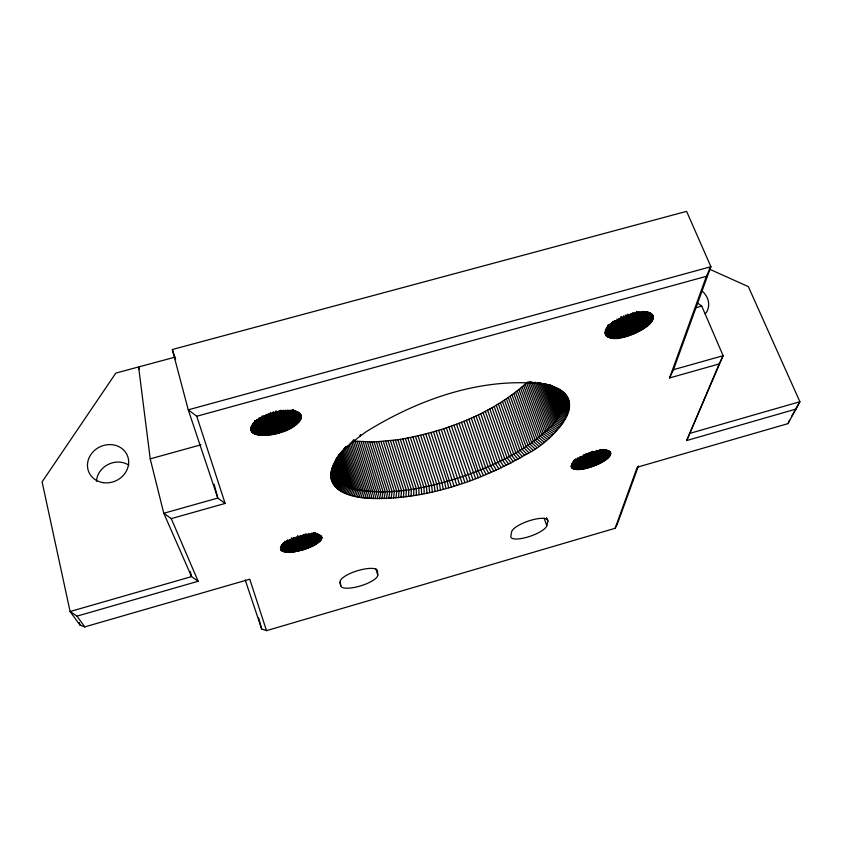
<?xml version="1.0" encoding="UTF-8"?>
<svg xmlns="http://www.w3.org/2000/svg" width="842" height="842" viewBox="0 0 842 842"><rect width="100%" height="100%" fill="white"/><g stroke="black" fill="none" stroke-linecap="round" stroke-linejoin="round"><path stroke-width="1.26" d="M299.72 413.475L292.658 410.391C298.91 422.81 257.42 434.83 255.263 421.526C239.381 439.745 273.755 435.967 281.86 432.051C290.858 430.378 313.108 415.401 293.132 410.264M573.37 461.616C560.667 481.929 626.785 457.901 606.324 450.133M608.913 325.065C598.63 335.337 611.502 340.789 620.459 337.789L620.48 329.938L616.618 320.36M413.727 495.622L413.78 488.97L397.845 439.766L374.09 441.966L353.177 441.071L368.785 491.339L366.733 498.243C353.04 496.885 332.948 493.075 330.79 476.519C331.716 456.132 351.072 442.987 365.923 431.893C418.2 399.413 481.203 376.9 543.385 384.036C598.241 393.614 553.099 441.566 526.766 454.048C478.645 481.992 422.884 500.769 366.733 498.243M411.128 496.033L411.285 489.37L395.372 440.124M583.306 468.91L583.474 462.584L581.18 456.48M268.566 435.061L268.787 427.02L265.588 415.843M547.3 384.615C570.476 390.888 563.487 416.958 548.91 428.346C524.25 452.059 492.202 466.342 460.248 477.382C428.557 487.36 394.814 495.17 361.471 490.349C342.894 489.623 325.317 471.773 339.673 454.28M619.396 337.958L619.649 330.064L615.797 320.476M280.649 547.774L283.586 543.122C274.187 551.973 288.795 553.457 294.711 551.752L294.932 545.311L293.153 539.08M280.691 549.531L284.186 543.553L286.985 545.332L292.795 545.563L300.236 544.206L307.583 541.574L314.266 537.27L315.634 535.07L315.361 533.512L321.539 536.733L321.707 538.448L320.644 540.448L314.466 545.216L304.593 549.416L294.711 551.752M408.549 496.422L408.812 489.739L392.93 440.45M405.981 496.791L406.36 490.076L390.488 440.745M582.432 469.047L582.801 462.69L580.506 456.585M267.398 435.167L267.903 427.105L264.693 415.927M620.459 337.789C628.49 337.768 667.938 320.497 646.961 312.035L650.424 313.203M618.344 338.084L618.849 330.169L614.986 320.581M293.763 551.889L294.205 545.416L292.079 537.933M403.444 497.117L403.918 490.381L388.078 441.008M400.929 497.422L401.508 490.665L385.689 441.25M581.58 469.173L582.148 462.784L579.854 456.68M617.323 338.189L618.06 330.243L614.207 320.655M266.261 435.251L267.019 427.168L263.82 415.98M292.837 551.994L293.49 545.5L291.364 538.006M398.434 497.685L399.119 490.918L383.32 441.45M652.234 314.487C639.878 307.277 649.287 315.35 642.541 319.518C638.773 323.139 634.068 325.612 629.237 327.506C623.712 329.296 610.04 334.232 608.955 325.37L605.419 331.948M395.961 497.927L396.761 491.149L380.973 441.629M580.748 469.278L581.506 462.858L579.675 457.974M616.323 338.263L617.302 330.296L613.923 321.907M571.35 467.047L574.307 461.1L576.002 462.563L579.706 462.984L591.4 460.374L601.356 455.059L603.977 452.322L604.388 450.081L610.597 452.67M265.146 435.314L266.167 427.21L262.967 416.022M393.519 498.138L394.414 491.339L378.658 441.776M291.932 552.089L292.795 545.563L291.027 539.322M391.109 498.317L392.098 491.507L376.363 441.882M579.949 469.362L580.885 462.921L579.054 458.037M615.365 338.305L616.554 330.327L613.187 321.928M264.051 435.346L265.325 427.231L262.125 416.032M388.72 498.475L389.814 491.644L374.09 441.966M291.048 552.163L292.111 545.616L290.343 539.375M579.159 469.415L580.285 462.963L578.454 458.08M386.362 498.59L387.562 491.749L371.848 442.018M614.428 338.326L615.839 330.338L612.471 321.939M262.978 435.335L264.504 427.22L261.662 417.274M384.036 498.675L385.341 491.823L369.638 442.039M290.185 552.205L291.458 545.648L289.68 539.406M578.412 469.447L579.706 462.984L577.875 458.101M381.742 498.738L383.142 491.865L367.459 442.029M613.534 338.305L615.155 330.317L612.26 323.118M261.946 435.303L263.704 427.199L260.873 417.243M379.489 498.759L380.984 491.886L365.312 441.987M289.343 552.236L290.806 545.669L289.395 540.669M577.686 469.468L579.149 462.995L577.317 458.111M612.671 338.252L614.492 330.274L611.597 323.075M377.269 498.748L378.858 491.865L363.207 441.913M547.847 521.314A19.134 5.61 -19.2 0 0 531.06 520.219A19.134 5.61 -19.2 0 0 511.62 531.87L510.862 536.196A18.977 5.515 -19.2 0 0 527.555 537.091A18.977 5.515 -19.2 0 0 546.805 525.713L547.847 521.314L546.553 517.693M375.079 498.717L376.774 491.823L361.123 441.808M260.946 435.251L262.936 427.147L260.452 418.432M288.532 552.236L290.185 545.669L288.774 540.669M576.991 469.457L578.622 462.984L577.244 459.322M611.85 338.168L613.86 330.211L611.45 324.202M372.932 498.643L374.722 491.749L359.081 441.671M250.874 428.02C259.841 413.39 281.46 408.338 297.5 412.117M370.827 498.538L372.701 491.644L357.071 441.503M259.978 435.156L262.199 427.073L259.715 418.358M611.06 338.063L613.26 330.117L610.85 324.117M576.328 469.426L578.117 462.963L576.738 459.29M287.753 552.226L289.595 545.658L288.175 540.659M368.764 498.401L370.722 491.507L355.103 441.303M610.324 337.916L612.692 330.011L610.282 324.002M575.707 469.362L577.633 462.911L576.265 459.248M259.041 435.04L261.483 426.978L258.999 418.253M287.006 552.184L289.017 545.627L287.606 540.617M364.754 498.043L366.891 491.139L351.672 442.029M609.629 337.747L612.155 329.875L610.229 325.065M575.118 469.289L577.18 462.858L575.812 459.185M362.818 497.811L365.039 490.907L350.209 442.966M258.147 434.893L260.799 426.862L258.673 419.39M286.291 552.12L288.469 545.574L287.059 540.575M360.923 497.548L363.239 490.644L349.167 445.102M608.976 337.547L611.66 329.717L609.734 324.907M574.56 469.194L576.759 462.774L575.381 459.101M359.081 497.254L361.471 490.349L347.788 445.986M257.305 434.725L260.146 426.726L258.02 419.242M285.606 552.047L287.943 545.511L286.533 540.501M357.282 496.927L359.755 490.033L346.451 446.839M608.377 337.316L611.197 329.538L609.271 324.717M574.044 469.068L576.37 462.679L575.454 460.227M245.232 580.012L261.641 629.006L266.504 630.647L615.113 528.292L637.236 467.205L788.017 423.621L799.9 401.729L748.349 286.627L709.038 268.966M697.502 303.004L701.744 306.088L723.12 355.703L719.184 363.944L669.569 377.953L706.396 276.313L710.901 266.704L686.598 211.353L172.315 349.514L188.25 409.843L217.794 498.054L225.119 503.432L171.263 518.63L163.78 513.273L150.223 458.858L138.604 366.954L139.246 369.501M638.468 465.963L617.102 524.713L615.113 528.292M669.569 377.953L673.463 369.691L710.901 266.704L188.25 409.843L196.754 416.253L225.119 503.432M355.535 496.57L358.082 489.676L345.157 447.66M256.494 434.525L259.536 426.568L257.757 420.326M284.964 551.942L287.459 545.427L286.396 541.68M353.829 496.18L356.461 489.297L343.925 448.449M607.819 337.053L610.776 329.327L609.334 325.717M573.57 468.931L576.002 462.563L575.086 460.111M352.188 495.759L354.892 488.876L343.104 450.459M607.324 336.768L610.387 329.106L608.945 325.496M573.139 468.762L575.675 462.437L574.76 459.985M350.598 495.296L353.366 488.434L341.968 451.207M255.736 434.293L258.957 426.389L257.178 420.147M284.364 551.826L286.985 545.332L285.933 541.574M349.051 494.812L351.903 487.96L341.252 453.164M606.871 336.453L610.05 328.864L608.598 325.244M572.749 468.573L575.37 462.29L574.454 459.837M788.017 423.621L789.47 420.158M796.322 408.97L686.693 440.545L719.184 363.944M347.567 494.296L350.483 487.455L340.221 453.849M686.693 440.545L723.12 355.703L673.463 369.691M283.796 551.678L286.554 545.227L285.501 541.459M255.031 434.03L258.41 426.189L256.631 419.937M606.103 330.222L611.881 323.854L612.902 321.497M572.402 468.373L575.107 462.132M606.472 336.105L609.745 328.59L608.303 324.98M346.136 493.749L349.125 486.918L339.231 454.512M344.767 493.17L347.809 486.35L338.305 455.143M283.27 551.521L286.154 545.1L285.091 541.332M572.107 468.141L574.875 461.953M606.135 335.737L609.482 328.306L608.513 325.896M254.368 433.756L257.905 425.968L256.484 420.968M611.082 324.507L611.976 322.56M343.452 492.559L346.557 485.75L337.81 457.006M571.844 467.899L574.686 461.763M605.84 335.348L609.261 328.001L608.303 325.58M342.199 491.917L345.367 485.129L337.368 458.837M282.786 551.331L285.785 544.953L285.08 542.448M571.634 467.626L574.518 461.553M253.758 433.441L257.431 425.726L256.021 420.726M340.999 491.244L344.231 484.476L336.232 458.143M605.608 334.927L609.092 327.675L608.124 325.254M339.863 490.539L343.147 483.782L335.905 459.932M571.465 467.342L574.402 461.332M282.354 551.131L285.449 544.795L284.743 542.28M571.855 464.489L575.023 459.942M281.512 546.163L286.89 541.753L287.922 539.659M605.43 334.485L608.955 327.327M338.8 489.802L342.126 483.076L335.642 461.7M253.2 433.104L257.01 425.463L255.589 420.463M337.789 489.034L341.168 482.329L335.211 462.668M605.314 334.011L608.861 326.97M571.276 466.721L574.255 460.848M281.954 550.91L285.154 544.616L284.449 542.111M608.955 326.454L610.05 324.328M336.842 488.244L340.273 481.561L334.674 463.1M573.16 462.753L574.181 460.774M605.251 333.527L608.819 326.591M571.255 466.384L574.233 460.595M252.695 432.746L256.631 425.189L255.568 421.432M571.276 466.036L573.665 461.458M335.958 487.413L339.442 480.761L334.59 464.731M605.251 333.022L608.819 326.201M608.356 327.096L609.492 324.917M281.607 550.668L284.891 544.437M571.35 465.668L573.507 461.574M335.148 486.56L338.663 479.929L334.558 466.352M605.303 332.495L608.861 325.791M571.465 465.289L572.644 463.068M607.798 327.738L609.587 324.37M334.4 485.687L337.958 479.077L333.811 465.479M607.293 328.369L609.155 324.917L605.587 331.39M252.242 432.367L256.284 424.884L255.221 421.126L253.768 423.284M281.302 550.415L284.659 544.237M606.84 329.001L608.976 325.065M605.819 330.811L608.682 325.538M333.716 484.771L337.316 478.193L333.779 466.605M333.106 483.834L336.737 477.288L333.737 467.373M359.587 436.409L360.618 434.535M281.049 550.142L284.459 544.016M251.853 431.957L255.989 424.568L254.926 420.811M332.569 482.866L336.221 476.351L333.916 468.805M791.922 415.822L799.9 401.729L690.166 433.272M332.095 481.877L335.779 475.393L333.716 468.615M280.849 549.847L284.312 543.795M331.685 480.856L335.4 474.404M251.526 431.536L255.736 424.242L254.821 421.389M284.228 543.532L285.301 541.69M331.359 479.803L335.095 473.393M258.273 419.642L259.336 417.821M331.095 478.74L334.853 472.362M330.906 477.635L334.674 471.299M352.03 442.439L353.787 439.471M251.253 431.083L255.526 423.894M280.586 549.216L284.112 543.301M330.79 476.519L334.569 470.215M330.748 475.372L334.537 469.11M280.523 548.879L284.07 543.037M330.78 474.204L334.569 467.984M251.032 430.62L255.368 423.526L254.652 421.021M330.885 473.004L334.684 466.836M280.512 548.521L283.47 543.721M331.064 471.794L334.853 465.668M345.546 448.418L346.841 446.344M280.554 548.153L283.501 543.427M331.316 470.552L335.105 464.468M344.104 449.902L346.083 446.744M250.884 430.136L255.252 423.158M331.653 469.299L335.432 463.258M282.238 545.3L283.501 543.301M344.073 449.239L345.409 447.102M341.442 452.828L343.473 449.596M332.053 468.015L335.821 462.026M281.849 545.732L283.144 543.69M332.527 466.721L336.284 460.784M340.21 454.28L341.589 452.101M280.796 547.384L283.586 542.995M333.085 465.405L337.421 458.227M339.063 455.722L341.863 451.312M335.2 461.342L339.968 453.88M334.421 462.711L340.936 452.512M280.986 546.984L283.259 543.395M250.79 429.63L255.179 422.758M255.8 421.453L257.094 419.453M250.758 429.104L255.158 422.358M250.79 428.567L255.189 421.947M251.032 427.462L255.379 421.084M251.242 426.883L254.105 422.726M253.21 423.894L255.126 421.116M251.516 426.305L254.337 422.231L251.853 425.705M397.845 439.766C444.334 431.862 491.139 414.811 526.618 382.868L544.806 432.283L550.605 436.556M574.086 461.848C583.695 454.564 596.431 449.07 608.629 451.017M611.881 323.854C622.491 316.35 636.005 310.393 649.203 312.729M286.89 541.753C297.015 536.912 310.656 530.723 321.36 536.438M175.073 357.134L115.838 373.09L42.1 481.866L70.096 611.524L79.948 625.059L84.758 626.901L249.769 579.201L266.504 630.647M198.154 581.254L191.555 576.612L70.096 611.524L77.001 616.144L198.154 581.254L171.263 518.63M150.223 458.858L200.912 444.818M695.46 307.825L701.744 306.088M196.754 416.253L706.396 276.313M646.33 311.856L649.845 312.95M646.193 311.972L650.961 313.487M645.382 311.845L651.434 313.792M645.73 312.119L651.866 314.129M645.035 312.287L652.55 314.876M645.235 312.603L652.803 315.287M546.868 384.447L553.689 386.931M543.679 383.447L556.573 388.173M645.393 312.94L653.003 315.729M543.416 383.52L547.089 384.868M551.373 386.436L557.92 388.836M542.858 383.542L545.269 384.436M552.594 387.11L559.183 389.53M539.806 382.71L543.385 384.036M553.741 387.815L560.383 390.267M539.091 382.805L541.448 383.678M554.836 388.541L561.509 391.025M555.846 389.299L562.561 391.814M537.112 382.489L539.438 383.363M645.509 313.298L653.139 316.182M556.794 390.088L563.54 392.635M557.678 390.898L564.456 393.477M605.524 449.838L609.05 451.186M565.287 394.361L558.488 391.74L557.562 389.278M605.851 450.007L609.419 451.386M605.451 449.87L607.671 450.723M559.225 392.604L566.056 395.256M606.135 450.196L609.745 451.607M645.572 313.666L653.224 316.666M530.828 381.763L533.039 382.626M566.74 396.182L559.898 393.498L558.972 391.046M605.156 449.923L610.029 451.849M560.498 394.414L567.361 397.14M605.145 450.049L610.271 452.101M561.035 395.351L567.908 398.119M653.255 317.16L645.603 314.045L644.604 311.635M561.498 396.319L568.371 399.119M604.272 449.849L610.461 452.375M561.888 397.298L568.771 400.15M569.097 401.192L562.214 398.308L559.919 392.214M653.224 317.687L645.582 314.445L644.583 312.045M293.669 410.528L298.142 412.412M292.953 410.264L296.068 411.591M569.35 402.265L562.467 399.329L559.256 390.825M293.027 410.317L298.721 412.738M604.461 450.323L610.692 452.985M293.269 410.507L295.279 411.37M293.448 410.601L299.247 413.096M569.539 403.36L562.656 400.382L558.993 390.667M604.503 450.575L610.745 453.312M653.129 318.223L645.519 314.866L644.519 312.456M569.645 404.476L562.772 401.445L558.656 390.53M292.974 410.696L300.131 413.864M569.687 405.602L562.814 402.539L558.299 390.151M293.248 411.022L300.489 414.285M604.503 450.838L610.745 453.659M569.655 406.749L562.793 403.644L557.33 389.13M652.982 318.771L645.404 315.287L643.919 311.677M293.479 411.359L300.783 414.727M569.55 407.917L562.709 404.76L556.794 389.057M604.472 451.112L610.692 454.017M317.487 534.133L319.739 535.186M315.571 533.249L320.16 535.396M569.371 409.107L562.551 405.897L556.204 389.015M315.518 533.291L320.528 535.628M293.669 411.717L301.026 415.19M317.318 534.207L320.855 535.88M315.045 533.154L318.213 534.67M569.129 410.307L562.33 407.054L555.541 388.983M315.182 533.291L321.139 536.154M652.782 319.339L645.256 315.729L643.772 312.119M604.398 451.407L610.597 454.385M315.561 533.533L317.623 534.533M293.805 412.085L301.194 415.674M568.813 411.527L562.046 408.223L553.91 386.573M315.497 533.744L321.539 536.733M568.434 412.759L561.688 409.401L553.373 387.257M604.293 451.701L610.45 454.775M301.31 416.169L293.9 412.464L293.163 409.97M652.518 319.928L645.056 316.171L643.077 311.372M314.382 533.354L316.318 534.333M315.603 533.996L321.676 537.049M567.982 414.001L561.277 410.601L552.047 386.025M293.942 412.864L301.362 416.674M567.466 415.264L560.793 411.812L550.657 384.815M321.76 537.385L313.729 533.291M610.261 455.175L604.146 452.007L603.209 449.554M652.203 320.518L644.825 316.634L642.846 311.824M566.876 416.527L560.246 413.033L549.668 384.836M315.697 534.512L321.791 537.722M301.362 417.2L293.942 413.264L293.205 410.37M566.224 417.811L559.625 414.264L548.626 384.889M610.029 455.585L603.977 452.322L603.03 449.87M315.687 534.786L321.77 538.08M565.508 419.106L558.951 415.506L547.511 384.941M301.299 417.748L293.9 413.685L292.795 409.949M651.834 321.128L644.54 317.097L642.562 312.298M315.634 535.07L321.707 538.448M564.729 420.411L558.214 416.758L545.89 383.794M609.755 456.006L603.756 452.649L602.819 450.196M301.173 418.295L293.805 414.117L292.7 410.38M563.887 421.726L557.415 418.021L544.669 383.868M321.591 538.838L315.55 535.365L314.824 532.87M651.413 321.739L644.225 317.571L641.751 311.572M562.972 423.042L556.562 419.295L543.374 383.963M609.429 456.438L603.514 452.975L602.577 450.533M300.983 418.863L293.669 414.548L292.563 410.812M321.423 539.227L315.424 535.67L314.697 533.165M562.003 424.379L555.646 420.568L542.038 384.068M650.94 322.36L643.856 318.055L641.394 312.056M560.972 425.705L554.668 421.853L540.185 382.963M609.061 456.869L603.23 453.312L601.83 449.649M300.741 419.432L293.479 414.99L292.016 410.012M321.212 539.627L315.266 535.975L314.54 533.481M559.877 427.052L553.626 423.147L538.733 383.078M320.949 540.038L315.066 536.291L314.34 533.796M608.65 457.311L602.925 453.659L601.514 449.986M558.73 428.399L552.531 424.442L537.217 383.205M300.436 420.011L293.248 415.432L291.785 410.464M650.413 322.991L643.456 318.539L640.994 312.54M557.509 429.746L551.384 425.736L535.207 382.131M320.644 540.448L314.834 536.617L313.75 532.87M300.068 420.6L292.974 415.885L291.511 410.917M608.198 457.764L602.577 454.006L601.167 450.333M556.246 431.104L550.173 427.041L533.596 382.268M649.835 323.623L643.014 319.023L640.057 311.824M554.92 432.462L548.91 428.346L531.923 382.415M320.286 540.869L314.571 536.933L313.477 533.197M299.657 421.189L292.658 416.348L290.827 410.128M553.531 433.83L547.595 429.662L529.755 381.352M607.703 458.216L602.198 454.354L600.325 449.47M649.203 324.254L642.541 319.518L639.583 312.319M319.886 541.301L314.266 537.27L313.171 533.523M552.099 435.188L546.226 430.967L527.987 381.51M299.184 421.789L292.3 416.811L290.469 410.591M607.166 458.68L601.788 454.712L599.925 449.828M319.444 541.732L313.929 537.596L312.835 533.86M648.529 324.896L642.025 320.013L638.583 311.614M549.058 437.914L543.332 433.598L525.187 384.226M298.647 422.389L291.9 417.264L290.069 411.064M547.458 439.282L541.816 434.904L523.713 385.583M606.598 459.143L601.356 455.059L599.483 450.175M318.96 542.164L313.55 537.933L312.108 532.944M647.814 325.538L641.478 320.497L638.036 312.108M545.816 440.65L540.248 436.219L522.187 386.931M298.068 422.989L291.458 417.727L289.259 410.286M544.111 442.008L538.627 437.524L520.619 388.288M605.987 459.606L600.893 455.417L599.02 450.533M318.434 542.606L313.15 538.27L311.708 533.291M297.437 423.589L290.974 418.19L288.785 410.749M542.364 443.366L536.954 438.829L518.998 389.635M647.056 326.17L640.899 320.991L636.962 311.414M317.866 543.037L312.719 538.617L311.266 533.628M540.575 444.723L535.249 440.134L517.325 390.972M605.345 460.069L600.399 455.775L598.536 450.902M296.752 424.189L290.448 418.653L287.901 409.97M538.733 446.071L533.491 441.429L515.62 392.309M646.256 326.812L640.288 321.486L636.352 311.898M317.255 543.479L312.245 538.954L310.803 533.965M536.838 447.418L531.691 442.724L513.862 393.646M604.672 460.532L599.883 456.132L598.02 451.259M296.026 424.778L289.89 419.116L287.343 410.433M534.912 448.754L529.839 444.018L512.062 394.972M645.414 327.443L639.636 321.97L635.71 312.393M316.613 543.921L311.75 539.29L310.309 534.302M532.933 450.091L527.955 445.302L510.22 396.287M603.956 460.995L599.336 456.49L597.01 450.396M295.247 425.368L289.29 419.569L286.743 410.885M530.923 451.417L526.029 446.576L508.347 397.592M644.53 328.064L638.962 322.454L635.047 312.877M315.929 544.353L311.235 539.627L309.793 534.638M528.86 452.743L524.061 447.849L506.421 398.897M294.426 425.957L288.669 420.021L285.754 410.107M603.219 461.448L598.767 456.848L596.441 450.744M526.766 454.048L522.061 449.112L504.463 400.192M315.213 544.785L310.687 539.964L308.877 533.733M643.614 328.685L638.268 322.928L634.342 313.35M524.629 455.354L520.019 450.365L502.474 401.466M293.553 426.536L288.006 420.463L285.091 410.549M602.451 461.9L598.178 457.195L595.852 451.102M522.45 456.648L517.935 451.607L500.432 402.739M314.466 545.216L310.109 540.29L308.309 534.06M642.667 329.296L637.531 323.402L633.131 312.624M520.24 457.932L515.82 452.849L498.369 404.002M292.648 427.105L287.311 420.905L284.407 410.991M601.651 462.353L597.567 457.543L595.252 451.449M517.998 459.216L513.673 454.07L496.264 405.255M313.677 545.648L309.509 540.617L307.709 534.396M641.688 329.885L636.784 323.865L632.384 313.087M515.714 460.479L511.494 455.29L494.128 406.486M291.711 427.662L286.585 421.337L283.322 410.18M600.841 462.805L596.946 457.89L594.62 451.796M513.409 461.732L509.284 456.49L491.97 407.717M312.866 546.058L308.888 540.943L307.088 534.712M511.062 462.963L507.042 457.68L489.77 408.928M290.722 428.21L285.827 421.758L282.565 410.612M640.678 330.474L636.005 324.317L631.616 313.55M599.999 463.237L596.294 458.227L593.978 452.133M508.694 464.195L504.768 458.858L487.539 410.117M312.035 546.469L308.246 541.259L306.088 533.786M77.001 616.144L84.758 626.901M506.284 465.405L502.474 460.027L485.287 411.306M289.711 428.746L285.049 422.179L281.796 411.022M639.636 331.053L635.215 324.759L630.826 313.992M599.136 463.668L595.631 458.553L592.852 451.238M503.853 466.605L500.148 461.184L483.003 412.464M311.172 546.879L307.583 541.574L305.425 534.102M288.669 429.262L284.249 422.579L280.628 410.18M501.4 467.794L497.79 462.321L480.698 413.622M638.583 331.611L634.405 325.191L630.016 314.424M498.917 468.962L495.412 463.447L478.361 414.759M598.252 464.089L594.957 458.879L592.179 451.565M310.288 547.268L306.898 541.869L304.751 534.407M287.585 429.767L283.417 422.968L279.807 410.58M496.412 470.12L493.012 464.552L476.004 415.874M637.499 332.158L633.573 325.612L629.184 314.845M493.886 471.257L490.591 465.647L473.625 416.979M597.346 464.5L594.263 459.195L591.484 451.88M309.372 547.658L306.204 542.174L304.057 534.702M286.49 430.262L282.575 423.347L278.965 410.959M491.328 472.383L488.149 466.731L471.225 418.064M636.394 332.695L632.731 326.022L627.858 314.066M488.76 473.488L485.687 467.784L468.805 419.127M596.431 464.9L590.789 452.196M308.446 548.037L305.488 542.458L303.341 534.996M285.364 430.736L281.702 423.715L278.102 411.317M486.171 474.572L483.203 468.836L466.363 420.169M635.278 333.2L627.49 315.655M483.561 475.646L480.708 469.857L463.91 421.2M595.504 465.289L590.074 452.491M307.509 548.395L304.762 542.743L302.615 535.27M284.207 431.188L280.828 424.063L277.228 411.675M480.94 476.688L478.193 470.867L461.437 422.21M634.152 333.695L626.143 314.834M478.298 477.719L458.943 423.2M594.568 465.668L589.358 452.785M306.551 548.752L301.878 535.544M283.049 431.63L279.923 424.4L275.965 410.77M475.646 478.74L456.438 424.157M633.005 334.169L625.269 315.203M624.869 316.75L631.858 334.621M623.501 315.887L630.7 335.053M472.983 479.73L453.922 425.105M623.101 317.392L629.542 335.463M621.722 316.487L626.564 328.454L628.385 335.842M620.838 316.76L625.669 328.727L627.227 336.2M620.438 318.213L624.785 328.98L626.069 336.537M619.554 318.444L623.901 329.211L624.922 336.842M618.681 318.655L623.027 329.433L623.785 337.126M618.302 320.044L622.164 329.622L622.659 337.379M616.976 319.013L621.312 329.79L621.554 337.6M305.572 549.089L301.141 535.807M593.621 466.026L588.632 453.059M281.86 432.051L275.418 412.327M470.299 480.698L451.396 426.031M587.905 453.333L592.673 466.373M587.169 453.585L591.716 466.71M586.442 453.827L590.758 467.026M585.706 454.059L589.8 467.321M584.969 454.27L587.737 461.584L588.853 467.605M584.706 455.69L587 461.784L587.905 467.868M583.527 454.659L586.285 461.974L586.958 468.12M583.264 456.059L585.569 462.153L586.032 468.341M582.559 456.217L584.853 462.311L585.106 468.552M581.864 456.353L584.159 462.447L584.201 468.741M467.615 481.645L448.86 426.936M544.143 518.293L546.805 525.713M304.593 549.416L300.383 536.049M280.66 432.441L274.503 412.633M464.921 482.582L446.313 427.82M443.755 428.673L462.216 483.487M441.197 429.504L459.5 484.371M438.629 430.315L456.785 485.234M436.061 431.104L454.07 486.076M433.483 431.862L451.354 486.887M430.904 432.599L447.228 481.403L448.628 487.676M428.336 433.314L444.618 482.129L445.902 488.444M425.757 433.998L442.008 482.845L443.187 489.191M423.189 434.661L439.398 483.529L440.471 489.907M420.611 435.293L436.798 484.192L437.756 490.602M418.053 435.903L434.209 484.824L435.04 491.265M415.485 436.482L431.609 485.434L432.346 491.907M412.938 437.04L429.031 486.023L429.652 492.517M172.315 349.514L175.589 359.471M410.391 437.566L426.462 486.581L426.968 493.107M407.854 438.061L423.894 487.108L424.294 493.665M405.339 438.535L421.347 487.613L421.632 494.191M402.823 438.977L418.811 488.097L418.979 494.696M400.329 439.387L416.285 488.549L416.348 495.17M303.604 549.721L299.626 536.291M375.879 568.866L377.763 575.033A19.282 5.662 -17.2 0 1 359.892 586.085A19.282 5.662 -17.2 0 1 340.789 585.811L339.694 582.096M279.46 432.82L273.218 411.675M272.65 413.18L278.239 433.167M271.713 413.433L277.018 433.493M270.419 412.422L275.797 433.798M269.84 413.864L273.408 426.273L274.576 434.072M268.903 414.053L272.471 426.462L273.355 434.325M267.977 414.222L271.545 426.631L272.145 434.546M267.051 414.369L270.619 426.789L270.935 434.746M266.135 414.496L269.693 426.915L269.745 434.914M298.857 536.512L302.604 550.015M297.742 535.48L301.604 550.3M297.331 536.933L300.605 550.563M296.563 537.112L299.605 550.805M295.795 537.291L297.931 544.763L298.615 551.036M295.037 537.449L297.173 544.921L297.626 551.247M294.279 537.585L296.416 545.069L296.637 551.436M293.542 537.722L295.668 545.195L295.668 551.605M258.662 617.902L261.641 629.006M214.121 484.255L217.794 498.054L163.78 513.273L191.555 576.612L190.271 571.529M79.39 622.501L79.948 625.059M340.789 585.811L340.21 581.822A19.44 5.757 -17.2 0 1 358.197 570.508A19.44 5.757 -17.2 0 1 377.469 570.96L377.763 575.033M702.491 291.385A19.829 17.187 15.8 0 1 705.259 313.971M96.451 481.435A20.397 18.345 -24.9 0 1 108.144 464.447A20.397 18.345 -24.9 0 1 128.868 465.173M103.019 482.634A20.976 18.766 -24.3 0 0 127.91 456.995A20.976 18.766 -24.3 0 0 93.283 451.586A20.976 18.766 -24.3 0 0 103.019 482.634"/></g></svg>
